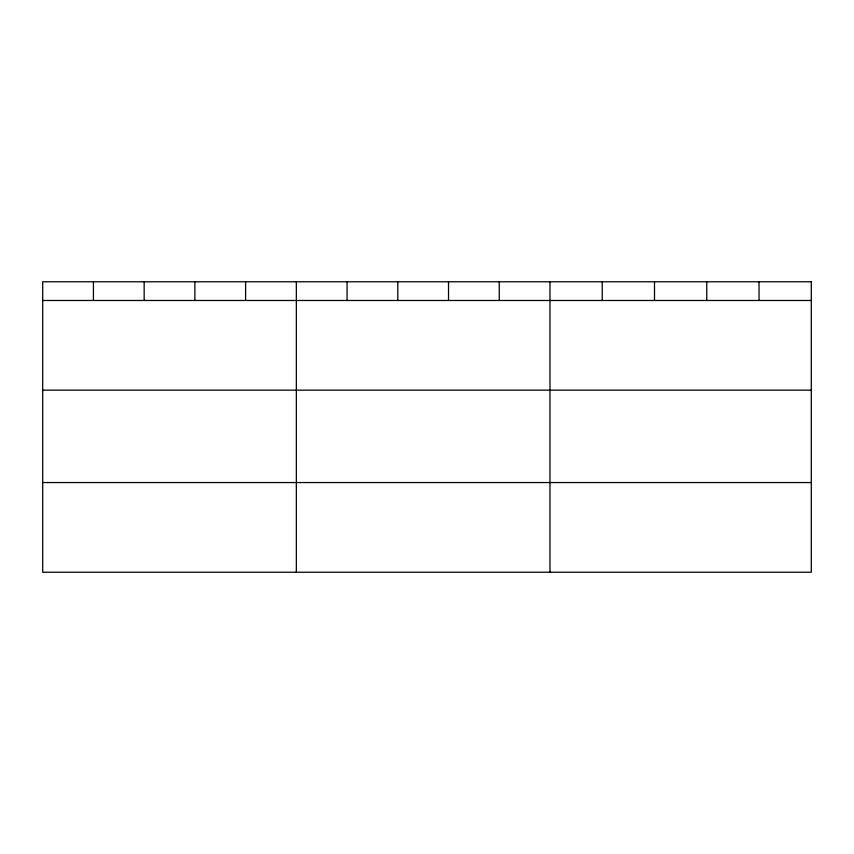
<?xml version="1.0" encoding="UTF-8"?>
<svg xmlns="http://www.w3.org/2000/svg" width="854" height="854" viewBox="0 0 854 854"><rect width="100%" height="100%" fill="white"/><g stroke="black" fill="none" stroke-linecap="round" stroke-linejoin="round"><path stroke-width="1.28" d="M42.7 300.48L811.3 300.48M42.7 390.161L811.3 390.161M42.7 482.553L811.3 482.553M759.035 281.767L759.035 300.48M706.77 281.767L706.77 300.48M654.506 281.767L654.506 300.48M602.241 281.767L602.241 300.48M549.976 281.767L549.976 572.233M499.248 281.767L499.248 300.48M448.521 281.767L448.521 300.48M397.793 281.767L397.793 300.48M347.066 281.767L347.066 300.48M296.338 281.767L296.338 572.233M245.61 281.767L245.61 300.48M194.883 281.767L194.883 300.48M144.155 281.767L144.155 300.48M93.428 281.767L93.428 300.48M811.3 281.767L42.7 281.767L42.7 572.233L811.3 572.233L811.3 281.767"/></g></svg>
